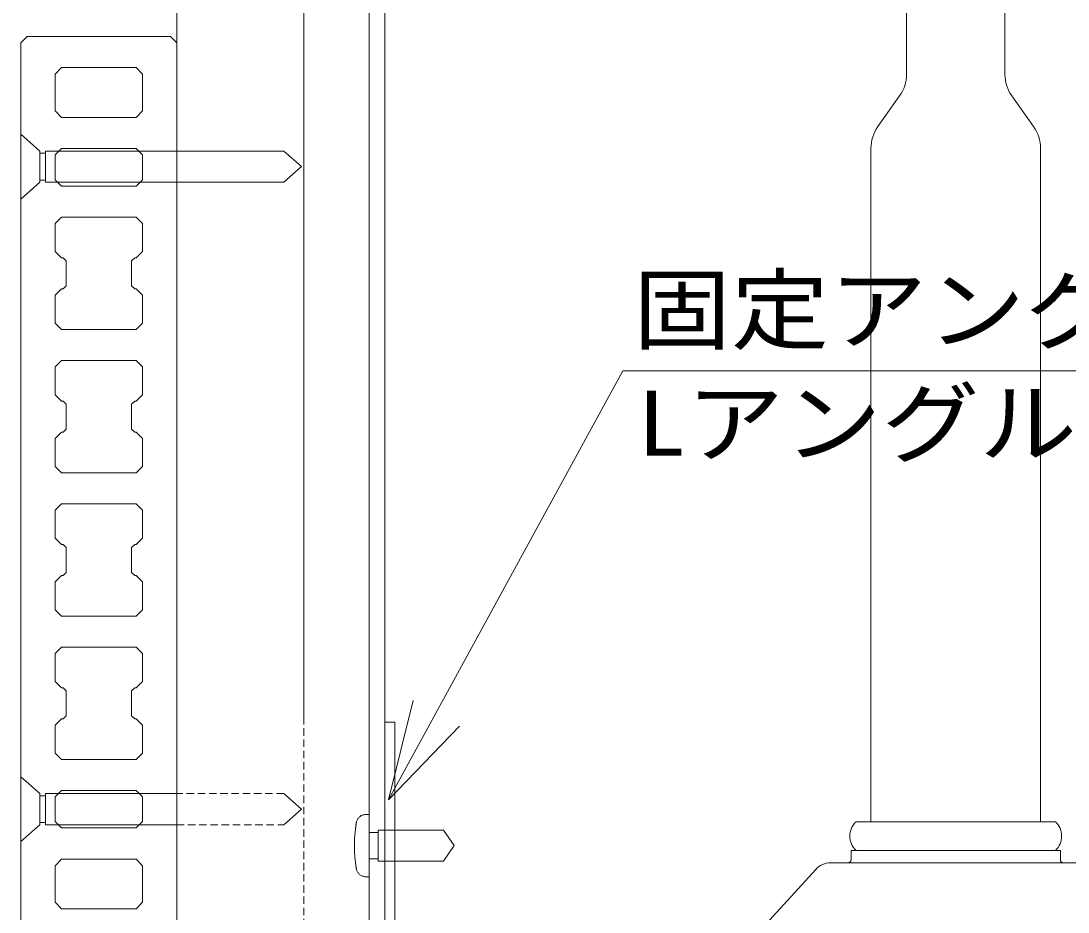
# Model space of a CAD drawing. Units: millimetres, scale not verified. Extents: x -450 to 450, y -136 to 136.
# Drawn here: x 317.99 to 351.6, y 11.75 to 40.35 of the extents above; entities that cross this region are included whole.
import ezdxf
from ezdxf.enums import TextEntityAlignment as Align

# ---------------------------------------------------------------- set-up
doc = ezdxf.new("R2010")
doc.units = ezdxf.units.MM
doc.header["$LTSCALE"] = 2
doc.linetypes.add('DASHED1', pattern=[1.8, 1.2, -0.6])
for name, color, linetype, lineweight in [('0-2_束', 4, 'Continuous', 9), ('0-4_文字', 4, 'Continuous', 9), ('0-5_幕板下地', 7, 'Continuous', 9), ('0-6_ビス', 4, 'Continuous', 9), ('0-C_幕板', 4, 'Continuous', 9)]:
    doc.layers.add(name, color=color, linetype=linetype, lineweight=lineweight)
doc.styles.add('ＭＳ ゴシック', font='')
doc.styles.get('ＭＳ ゴシック').set_extended_font_data('MS Gothic')

# ---------------------------------------------------------------- blocks, each defined once
blk = doc.blocks.new('グループ-33-1')
at = {"layer": '0-5_幕板下地', "color": 4}
for p, q in [((10751, -4538.53), (10751, -4936.53)), ((10817.8, -4936.53), (10817.8, -4538.53))]:
    blk.add_line(p, q, dxfattribs=at)
at = {"layer": '0-5_幕板下地'}
for p, q in [((10791.8, -4538.53), (10791.8, -4856.53)), ((10812.8, -4538.53), (10812.8, -4936.53))]:
    blk.add_line(p, q, dxfattribs=at)
at = {"layer": '0-5_幕板下地', "linetype": 'DASHED1'}
blk.add_line((10791.8, -4936.53), (10791.8, -4856.53), dxfattribs=at)
blk = doc.blocks.new('グループ-34-1')
at = {"layer": '0-2_束'}
for p, q in [((10985.2, -4610.53), (10985.2, -4648.67)), ((11001, -4610.53), (10985.2, -4610.53)), ((11001, -4610.53), (11016.8, -4610.53)), ((11016.8, -4610.53), (11016.8, -4648.67)), ((10982.99, -4655.61), (10976.01, -4665.45)), ((11019.01, -4655.61), (11025.99, -4665.45)), ((10973.8, -4888.53), (10973.8, -4672.39)), ((11028.2, -4888.53), (11028.2, -4672.39)), ((11001, -4888.53), (10969, -4888.53)), ((11001, -4888.53), (11033, -4888.53)), ((10967.4, -4900.73), (10967.4, -4897.73)), ((10967.4, -4897.73), (11001, -4897.73)), ((11001, -4897.73), (11033, -4897.73)), ((11034.6, -4897.73), (11001, -4897.73)), ((11034.6, -4900.73), (11034.6, -4897.73)), ((11001, -4901.73), (10960.82, -4901.73)), ((11001, -4901.73), (11041.18, -4901.73)), ((10939, -4922.53), (10956.1, -4903.81)), ((11063, -4922.53), (11045.9, -4903.81)), ((11001, -4922.53), (10936.1, -4922.53)), ((11001, -4922.53), (11065.9, -4922.53)), ((10931.08, -4924.96), (10928.26, -4928.53)), ((11070.92, -4924.96), (11073.74, -4928.53)), ((10901, -4928.13), (10901, -4936.53)), ((11046, -4930.13), (11098.01, -4927.13)), ((11101, -4928.13), (11101, -4936.53)), ((11046, -4930.13), (11001, -4930.13)), ((11001, -4936.53), (10901, -4936.53)), ((10955.63, -4936.52), (10903.62, -4933.52)), ((11001, -4936.53), (11101, -4936.53)), ((11046.37, -4936.52), (11098.38, -4933.52))]:
    blk.add_line(p, q, dxfattribs=at)
blk.add_lwpolyline([(11001, -4930.13), (10956, -4930.13), (10903.99, -4927.13)], dxfattribs=at)
for centre, radius, start, end in [((10973.2, -4648.67), 12, 324.6599, 0), ((11028.8, -4648.67), 12, 180, 215.3401), ((10985.8, -4672.39), 12, 144.6598, 180), ((11016.2, -4672.39), 12, 0.0001, 35.3402), ((10973.29, -4893.13), 6.29, 133.0029, 226.9971), ((11028.71, -4893.13), 6.29, 313.0029, 46.9971), ((10960.82, -4908.13), 6.4, 90, 137.5895), ((10966.4, -4900.73), 1, 270, 0), ((11035.6, -4900.73), 1, 180, 270), ((11041.18, -4908.13), 6.4, 42.4105, 90), ((10936.1, -4928.93), 6.4, 90, 141.7098), ((11065.9, -4928.93), 6.4, 38.2902, 90), ((10903.74, -4931.38), 4.25, 86.7017, 130.1898), ((11098.25, -4931.38), 4.25, 49.8102, 93.2983), ((10903.74, -4937.78), 4.25, 91.8544, 130.1898), ((11098.25, -4937.78), 4.25, 49.8102, 88.1456)]:
    blk.add_arc(centre, radius, start, end, dxfattribs=at)
blk = doc.blocks.new('グループ-43-1')
at = {"layer": '0-2_束'}
blk.add_blockref('グループ-34-1', (0, 0), dxfattribs=at)
blk = doc.blocks.new('グループ-175-1')
at = {"layer": '0-6_ビス'}
for p, q in [((10708.87, -4673.99), (10707.07, -4673.99)), ((10707.07, -4682.6), (10708.87, -4682.6))]:
    blk.add_line(p, q, dxfattribs=at)
for points in [[(10707.07, -4683.29), (10701, -4688.69), (10701, -4667.89), (10707.07, -4673.29)], [(10708.87, -4683.29), (10785.37, -4683.29), (10791, -4678.29), (10785.37, -4673.29), (10708.87, -4673.29)]]:
    blk.add_lwpolyline(points, close=True, dxfattribs=at)
blk = doc.blocks.new('グループ-176-1')
at = {"layer": '0-6_ビス'}
for p, q in [((10708.87, -4880.2), (10707.07, -4880.2)), ((10708.87, -4879.51), (10708.87, -4889.51)), ((10751, -4879.51), (10708.87, -4879.51)), ((10791, -4884.51), (10785.37, -4879.51)), ((10785.37, -4889.51), (10791, -4884.51)), ((10707.07, -4888.82), (10708.87, -4888.82)), ((10708.87, -4889.51), (10751, -4889.51))]:
    blk.add_line(p, q, dxfattribs=at)
at = {"layer": '0-6_ビス', "linetype": 'DASHED1'}
for p, q in [((10785.37, -4879.51), (10751, -4879.51)), ((10751, -4889.51), (10785.37, -4889.51))]:
    blk.add_line(p, q, dxfattribs=at)
at = {"layer": '0-6_ビス'}
blk.add_lwpolyline([(10707.07, -4889.51), (10701, -4894.91), (10701, -4874.11), (10707.07, -4879.51)], close=True, dxfattribs=at)
blk = doc.blocks.new('グループ-192-1')
at = {"layer": '0-6_ビス'}
for p, q in [((10815.6, -4891.94), (10812.8, -4891.94)), ((10812.8, -4900.43), (10815.6, -4900.43))]:
    blk.add_line(p, q, dxfattribs=at)
for points in [[(10809.68, -4886.97), (10809.86, -4886.82), (10810.05, -4886.69), (10810.24, -4886.58), (10810.44, -4886.48), (10810.64, -4886.39), (10810.85, -4886.32), (10811.06, -4886.27), (10811.27, -4886.23), (10811.47, -4886.2), (10811.68, -4886.19), (10811.8, -4886.19), (10811.85, -4886.19), (10811.9, -4886.19), (10811.94, -4886.19), (10811.99, -4886.19), (10812.04, -4886.19), (10812.09, -4886.19), (10812.14, -4886.19), (10812.19, -4886.19), (10812.23, -4886.19), (10812.28, -4886.19), (10812.33, -4886.19), (10812.38, -4886.19), (10812.43, -4886.19), (10812.47, -4886.19), (10812.52, -4886.19), (10812.57, -4886.19), (10812.62, -4886.19), (10812.67, -4886.19), (10812.72, -4886.19), (10812.76, -4886.19), (10812.8, -4886.42), (10812.8, -4887.36), (10812.8, -4888.3), (10812.8, -4889.25), (10812.8, -4890.19), (10812.8, -4891.13), (10812.8, -4892.07), (10812.8, -4893.01)], [(10808.04, -4894.48), (10808.06, -4894.01), (10808.09, -4893.54), (10808.12, -4893.07), (10808.16, -4892.6), (10808.21, -4892.13), (10808.26, -4891.66), (10808.32, -4891.19), (10808.33, -4891.08), (10808.35, -4890.98), (10808.36, -4890.87), (10808.37, -4890.77), (10808.39, -4890.67), (10808.4, -4890.56), (10808.41, -4890.46), (10808.43, -4890.36), (10808.44, -4890.25), (10808.45, -4890.15), (10808.47, -4890.04), (10808.48, -4889.94), (10808.49, -4889.84), (10808.51, -4889.73), (10808.52, -4889.63), (10808.53, -4889.53), (10808.55, -4889.42), (10808.56, -4889.32), (10808.57, -4889.21), (10808.59, -4889.11), (10808.6, -4889.01), (10808.62, -4888.83), (10808.67, -4888.63), (10808.72, -4888.43), (10808.79, -4888.23), (10808.88, -4888.03), (10808.98, -4887.83), (10809.09, -4887.64), (10809.22, -4887.46), (10809.36, -4887.29), (10809.52, -4887.12), (10809.68, -4886.97)], [(10808.77, -4904.09), (10808.71, -4903.89), (10808.65, -4903.69), (10808.62, -4903.49), (10808.6, -4903.34), (10808.58, -4903.24), (10808.57, -4903.13), (10808.56, -4903.03), (10808.54, -4902.93), (10808.53, -4902.82), (10808.52, -4902.72), (10808.5, -4902.61), (10808.49, -4902.51), (10808.48, -4902.41), (10808.46, -4902.3), (10808.45, -4902.2), (10808.44, -4902.09), (10808.42, -4901.99), (10808.41, -4901.89), (10808.4, -4901.78), (10808.38, -4901.68), (10808.37, -4901.58), (10808.36, -4901.47), (10808.34, -4901.37), (10808.33, -4901.26), (10808.3, -4901.07), (10808.25, -4900.6), (10808.2, -4900.13), (10808.15, -4899.66), (10808.11, -4899.19), (10808.08, -4898.72), (10808.05, -4898.25), (10808.03, -4897.77), (10808.02, -4897.3), (10808, -4896.83), (10808, -4896.36), (10808, -4895.89), (10808.01, -4895.42), (10808.02, -4894.95), (10808.04, -4894.48)], [(10812.8, -4893.01), (10812.8, -4893.95), (10812.8, -4894.89), (10812.8, -4895.83), (10812.8, -4896.77), (10812.8, -4897.72), (10812.8, -4898.66), (10812.8, -4899.6), (10812.8, -4900.54), (10812.8, -4901.48), (10812.8, -4902.42), (10812.8, -4903.36), (10812.8, -4904.3), (10812.8, -4905.25), (10812.8, -4906.19), (10812.8, -4906.19)], [(10812.8, -4906.19), (10812.75, -4906.19), (10812.7, -4906.19), (10812.65, -4906.19), (10812.61, -4906.19), (10812.56, -4906.19), (10812.51, -4906.19), (10812.46, -4906.19), (10812.41, -4906.19), (10812.37, -4906.19), (10812.32, -4906.19), (10812.27, -4906.19), (10812.22, -4906.19), (10812.17, -4906.19), (10812.13, -4906.19), (10812.08, -4906.19), (10812.03, -4906.19), (10811.98, -4906.19), (10811.93, -4906.19), (10811.88, -4906.19), (10811.84, -4906.19), (10811.79, -4906.19), (10811.63, -4906.18), (10811.42, -4906.17), (10811.21, -4906.14), (10811.01, -4906.09), (10810.8, -4906.03), (10810.59, -4905.96), (10810.39, -4905.87), (10810.19, -4905.77), (10810, -4905.65), (10809.81, -4905.52), (10809.64, -4905.37), (10809.48, -4905.21), (10809.32, -4905.04), (10809.19, -4904.87), (10809.06, -4904.68), (10808.95, -4904.49), (10808.85, -4904.29), (10808.77, -4904.09)]]:
    blk.add_lwpolyline(points, dxfattribs=at)
blk.add_lwpolyline([(10815.6, -4901.19), (10836.66, -4901.19), (10840, -4896.19), (10836.66, -4891.19), (10815.6, -4891.19)], close=True, dxfattribs=at)

msp = doc.modelspace()

# ---------------------------------------------------------------- linework, layer by layer
at = {"layer": '0-4_文字'}
for q in [(329.788, 15.347), (359.185, 29.114)]:
    msp.add_line((337.305, 29.114), q, dxfattribs=at)
msp.add_lwpolyline([(332.071, 17.712), (329.788, 15.347), (330.583, 18.536)], dxfattribs=at)
at = {"layer": '0-5_幕板下地', "color": 4}
msp.add_lwpolyline([(329.673, 17.847), (329.673, 9.847), (337.673, 9.847), (337.673, 10.167), (329.993, 10.167), (329.993, 17.847)], close=True, dxfattribs=at)
at = {"layer": '0-C_幕板'}
for points in [[(318.193, 10.847), (322.793, 10.847), (322.993, 11.047), (322.993, 39.647), (322.793, 39.847), (318.193, 39.847), (317.993, 39.647), (317.993, 11.047)], [(321.893, 37.463), (321.693, 37.25), (319.294, 37.25), (319.094, 37.463), (319.093, 38.637), (319.293, 38.85), (321.693, 38.85), (321.893, 38.637)], [(319.294, 36.25), (321.693, 36.25), (321.893, 36.05), (321.893, 35.25), (321.693, 35.049), (319.294, 35.049), (319.094, 35.25), (319.094, 36.05)], [(319.443, 32.649), (319.343, 32.749), (319.293, 32.749), (319.093, 32.949), (319.093, 33.849), (319.293, 34.049), (321.693, 34.049), (321.893, 33.849), (321.893, 32.949), (321.693, 32.749), (321.643, 32.749), (321.543, 32.649), (321.543, 31.849), (321.643, 31.749), (321.693, 31.749), (321.893, 31.549), (321.893, 30.649), (321.693, 30.449), (319.293, 30.449), (319.093, 30.649), (319.093, 31.549), (319.293, 31.749), (319.343, 31.749), (319.443, 31.849)], [(319.093, 26.949), (319.293, 27.149), (319.343, 27.149), (319.443, 27.249), (319.443, 28.049), (319.343, 28.149), (319.293, 28.149), (319.093, 28.349), (319.093, 29.249), (319.293, 29.449), (321.693, 29.449), (321.893, 29.249), (321.893, 28.349), (321.693, 28.149), (321.643, 28.149), (321.543, 28.049), (321.543, 27.249), (321.643, 27.149), (321.693, 27.149), (321.893, 26.949), (321.893, 26.049), (321.693, 25.849), (319.293, 25.849), (319.093, 26.049)], [(319.293, 24.849), (321.693, 24.849), (321.893, 24.649), (321.893, 23.749), (321.693, 23.549), (321.643, 23.549), (321.543, 23.449), (321.543, 22.649), (321.643, 22.549), (321.693, 22.549), (321.893, 22.349), (321.893, 21.449), (321.693, 21.249), (319.293, 21.249), (319.093, 21.449), (319.093, 22.349), (319.293, 22.549), (319.343, 22.549), (319.443, 22.649), (319.443, 23.449), (319.343, 23.549), (319.293, 23.549), (319.093, 23.749), (319.093, 24.649)], [(321.693, 18.949), (321.643, 18.949), (321.543, 18.849), (321.543, 18.049), (321.643, 17.949), (321.693, 17.949), (321.893, 17.749), (321.893, 16.849), (321.693, 16.649), (319.293, 16.649), (319.093, 16.849), (319.093, 17.749), (319.293, 17.949), (319.343, 17.949), (319.443, 18.049), (319.443, 18.849), (319.343, 18.949), (319.293, 18.949), (319.093, 19.149), (319.093, 20.049), (319.293, 20.249), (321.693, 20.249), (321.893, 20.049), (321.893, 19.149)], [(321.893, 14.649), (321.693, 14.449), (319.294, 14.449), (319.094, 14.649), (319.094, 15.449), (319.294, 15.649), (321.693, 15.649), (321.893, 15.449)], [(319.294, 13.449), (321.693, 13.449), (321.893, 13.236), (321.893, 12.062), (321.693, 11.849), (319.293, 11.849), (319.093, 12.062), (319.094, 13.236)]]:
    msp.add_lwpolyline(points, close=True, dxfattribs=at)

# ---------------------------------------------------------------- block references
at = {"layer": '0-2_束', "xscale": 0.1, "yscale": 0.1}
msp.add_blockref('グループ-43-1', (-752.107, 503.5), dxfattribs=at)
at = {"layer": '0-5_幕板下地', "xscale": 0.1, "yscale": 0.1}
msp.add_blockref('グループ-33-1', (-752.107, 503.5), dxfattribs=at)
at = {"layer": '0-6_ビス', "xscale": 0.1, "yscale": 0.1}
for name in ['グループ-175-1', 'グループ-176-1', 'グループ-192-1']:
    msp.add_blockref(name, (-752.107, 503.5), dxfattribs=at)

# ---------------------------------------------------------------- texts
at = {"layer": '0-4_文字', "style": 'ＭＳ ゴシック', "width": 1.1}
for s, height, p in [('固定アングル(ZAM)', 2.097, (337.635, 29.399)), ('Lアングル40×40', 2.09, (337.778, 25.767))]:
    msp.add_text(s, height=height, dxfattribs=at).set_placement(p, align=Align.BOTTOM_LEFT)

doc.saveas('drawing.dxf')
